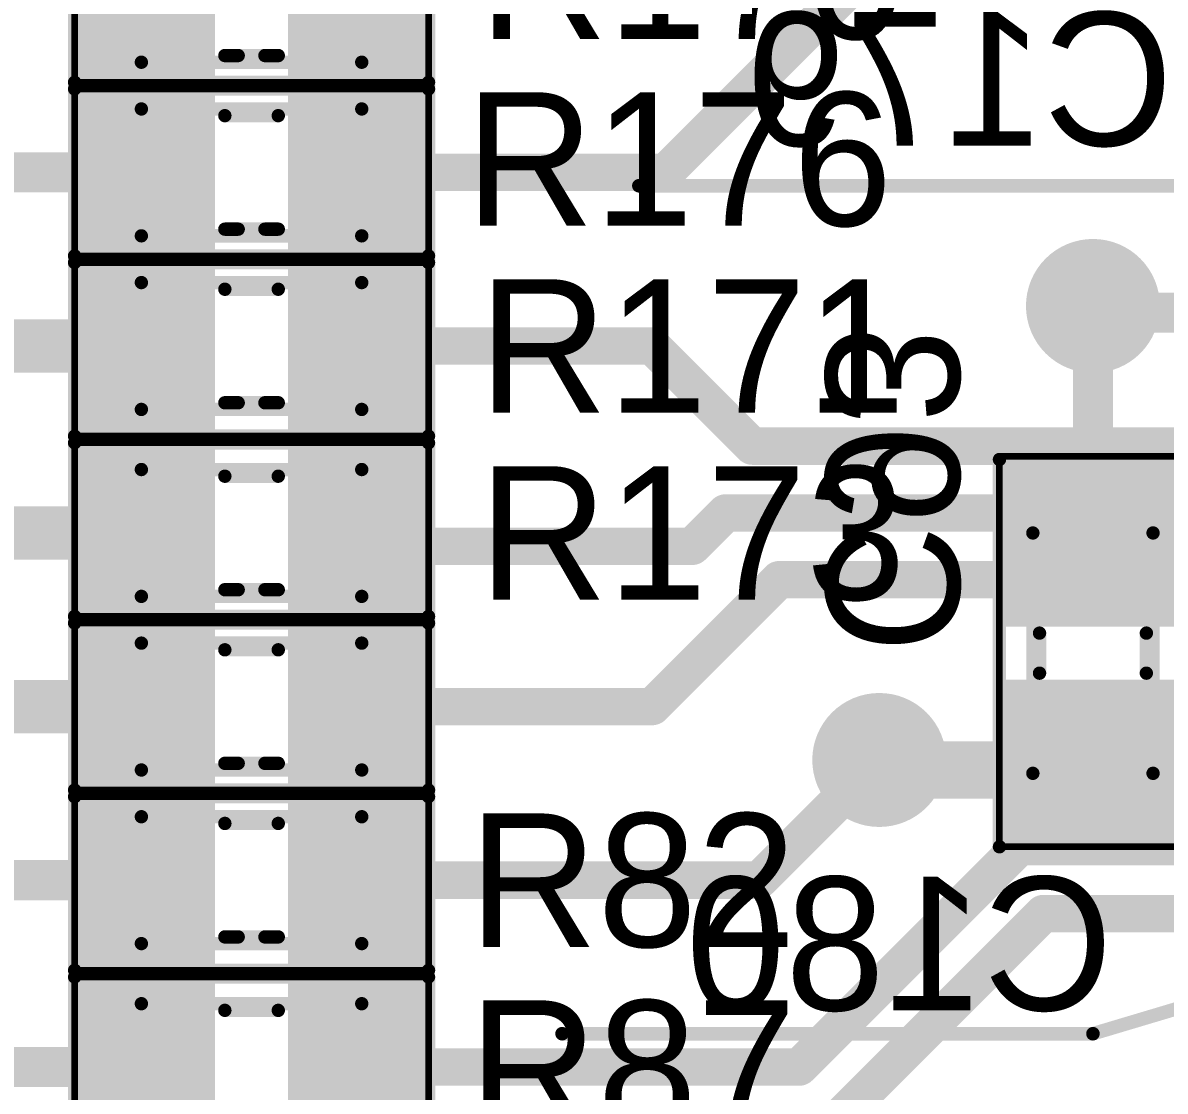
# Model space of a CAD drawing. Header units: millimetres. Extents: x 29 to 180, y 30 to 200.
# Drawn here: x 75.29 to 83.84, y 142.62 to 150.62 of the extents above; entities that cross this region are included whole.
import ezdxf

# ---------------------------------------------------------------- set-up
doc = ezdxf.new("R2010")
doc.units = ezdxf.units.MM
for name, color, linetype in [('BottomLayer', 5, 'Continuous'), ('BottomOverlay', 54, 'Continuous'), ('BottomPaste', 16, 'Continuous'), ('BottomSolder', 6, 'Continuous'), ('Mechanical13', 56, 'Continuous'), ('Mechanical15', 56, 'Continuous'), ('MultiLayer', 9, 'Continuous'), ('TopLayer', 1, 'Continuous'), ('TopOverlay', 2, 'Continuous'), ('TopPaste', 8, 'Continuous'), ('TopSolder', 216, 'Continuous'), ('ViaHoleLayer', 16, 'Continuous')]:
    doc.layers.add(name, color=color, linetype=linetype)

# ---------------------------------------------------------------- blocks, each defined once
blk = doc.blocks.new('SMD_R_0603_162')
at = {"layer": 'Mechanical13', "const_width": 0.0999998}
for points in [[(-0.8249996199999999, 0.47500032), (-0.8249996199999999, -0.47500032)], [(0.8249996199999999, 0.47500032), (-0.8249996199999999, 0.47500032)], [(0.8249996199999999, 0.47500032), (0.8249996199999999, -0.47500032)], [(0.8249996199999999, -0.47500032), (-0.8249996199999999, -0.47500032)]]:
    blk.add_lwpolyline(points, dxfattribs=at)
at = {"layer": 'Mechanical13', "const_width": 0.0499999}
for points in [[(-0.8499983, 0.47500032, 1), (-0.80000094, 0.47500032, 1)], [(-0.8499983, 0.47500032, 1), (-0.80000094, 0.47500032, 1)], [(0.80000094, 0.47500032, 1), (0.8499983, 0.47500032, 1)], [(0.80000094, 0.47500032, 1), (0.8499983, 0.47500032, 1)], [(-0.8499983, -0.47500032, 1), (-0.80000094, -0.47500032, 1)], [(-0.8499983, -0.47500032, 1), (-0.80000094, -0.47500032, 1)], [(0.80000094, -0.47500032, 1), (0.8499983, -0.47500032, 1)], [(0.80000094, -0.47500032, 1), (0.8499983, -0.47500032, 1)]]:
    blk.add_lwpolyline(points, format="xyb", close=True, dxfattribs=at)
at = {"layer": 'Mechanical15', "const_width": 0.0499999}
for points in [[(-1.32500116, 0.67499992), (-1.32500116, -0.67499992)], [(1.32500116, 0.67499992), (-1.32500116, 0.67499992)], [(1.32500116, 0.67499992), (1.32500116, -0.67499992)], [(1.32500116, -0.67499992), (-1.32500116, -0.67499992)]]:
    blk.add_lwpolyline(points, dxfattribs=at)
at = {"layer": 'Mechanical15', "const_width": 0.02499868}
for points in [[(-1.3375005, 0.67499992, 1), (-1.31250182, 0.67499992, 1)], [(-1.3375005, 0.67499992, 1), (-1.31250182, 0.67499992, 1)], [(1.31250182, 0.67499992, 1), (1.3375005, 0.67499992, 1)], [(1.31250182, 0.67499992, 1), (1.3375005, 0.67499992, 1)], [(-1.3375005, -0.67499992, 1), (-1.31250182, -0.67499992, 1)], [(-1.3375005, -0.67499992, 1), (-1.31250182, -0.67499992, 1)], [(1.31250182, -0.67499992, 1), (1.3375005, -0.67499992, 1)], [(1.31250182, -0.67499992, 1), (1.3375005, -0.67499992, 1)]]:
    blk.add_lwpolyline(points, format="xyb", close=True, dxfattribs=at)
at = {"layer": 'TopLayer'}
for points in [[(-0.37500052, -0.52500022), (-0.37500052, 0.52500022), (-1.17499892, -0.52500022), (-1.17499892, 0.52500022)], [(1.17499892, -0.52500022), (1.17499892, 0.52500022), (0.37500052, -0.52500022), (0.37500052, 0.52500022)]]:
    blk.add_solid(points, dxfattribs=at)
at = {"layer": 'TopOverlay', "const_width": 0.0999998}
for points in [[(1.32500116, 0.67499992), (-1.32500116, 0.67499992)], [(-1.32500116, 0.67499992), (-1.32500116, -0.67499992)], [(1.32500116, 0.67499992), (1.32500116, -0.67499992)], [(-0.0999998, 0.42500042), (-0.1999996, 0.42500042)], [(0.0999998, 0.42500042), (-0.0999998, 0.42500042)], [(0.1999996, 0.42500042), (0.0999998, 0.42500042)], [(0.1999996, -0.42500042), (-0.1999996, -0.42500042)], [(1.32500116, -0.67499992), (-1.32500116, -0.67499992)]]:
    blk.add_lwpolyline(points, dxfattribs=at)
at = {"layer": 'TopOverlay', "const_width": 0.0499999}
for points in [[(-1.34999984, 0.67499992, 1), (-1.30000248, 0.67499992, 1)], [(-1.34999984, 0.67499992, 1), (-1.30000248, 0.67499992, 1)], [(1.30000248, 0.67499992, 1), (1.34999984, 0.67499992, 1)], [(1.30000248, 0.67499992, 1), (1.34999984, 0.67499992, 1)], [(-0.22499828, 0.42500042, 1), (-0.17500092, 0.42500042, 1)], [(-0.12499848, 0.42500042, 1), (-0.07500111999999999, 0.42500042, 1)], [(-0.12499848, 0.42500042, 1), (-0.07500111999999999, 0.42500042, 1)], [(0.07500111999999999, 0.42500042, 1), (0.12499848, 0.42500042, 1)], [(0.07500111999999999, 0.42500042, 1), (0.12499848, 0.42500042, 1)], [(0.17500092, 0.42500042, 1), (0.22499828, 0.42500042, 1)], [(-0.22499828, -0.42500042, 1), (-0.17500092, -0.42500042, 1)], [(0.17500092, -0.42500042, 1), (0.22499828, -0.42500042, 1)], [(-1.34999984, -0.67499992, 1), (-1.30000248, -0.67499992, 1)], [(-1.34999984, -0.67499992, 1), (-1.30000248, -0.67499992, 1)], [(1.30000248, -0.67499992, 1), (1.34999984, -0.67499992, 1)], [(1.30000248, -0.67499992, 1), (1.34999984, -0.67499992, 1)]]:
    blk.add_lwpolyline(points, format="xyb", close=True, dxfattribs=at)
at = {"layer": 'TopPaste'}
for points in [[(-0.37500052, -0.52500022), (-0.37500052, 0.52500022), (-1.17499892, -0.52500022), (-1.17499892, 0.52500022)], [(1.17499892, -0.52500022), (1.17499892, 0.52500022), (0.37500052, -0.52500022), (0.37500052, 0.52500022)]]:
    blk.add_solid(points, dxfattribs=at)
at = {"layer": 'TopSolder'}
for points in [[(-0.27340052, -0.6266002199999999), (-0.27340052, 0.6266002199999999), (-1.27659892, -0.6266002199999999), (-1.27659892, 0.6266002199999999)], [(1.27659892, -0.6266002199999999), (1.27659892, 0.6266002199999999), (0.27340052, -0.6266002199999999), (0.27340052, 0.6266002199999999)]]:
    blk.add_solid(points, dxfattribs=at)
blk = doc.blocks.new('SMD_R_0603_163')
at = {"layer": 'Mechanical13', "const_width": 0.0999998}
for points in [[(-0.8249996199999999, 0.47500032), (-0.8249996199999999, -0.47500032)], [(0.8249996199999999, 0.47500032), (-0.8249996199999999, 0.47500032)], [(0.8249996199999999, 0.47500032), (0.8249996199999999, -0.47500032)], [(0.8249996199999999, -0.47500032), (-0.8249996199999999, -0.47500032)]]:
    blk.add_lwpolyline(points, dxfattribs=at)
at = {"layer": 'Mechanical13', "const_width": 0.0499999}
for points in [[(-0.8499983, 0.47500032, 1), (-0.80000094, 0.47500032, 1)], [(-0.8499983, 0.47500032, 1), (-0.80000094, 0.47500032, 1)], [(0.80000094, 0.47500032, 1), (0.8499983, 0.47500032, 1)], [(0.80000094, 0.47500032, 1), (0.8499983, 0.47500032, 1)], [(-0.8499983, -0.47500032, 1), (-0.80000094, -0.47500032, 1)], [(-0.8499983, -0.47500032, 1), (-0.80000094, -0.47500032, 1)], [(0.80000094, -0.47500032, 1), (0.8499983, -0.47500032, 1)], [(0.80000094, -0.47500032, 1), (0.8499983, -0.47500032, 1)]]:
    blk.add_lwpolyline(points, format="xyb", close=True, dxfattribs=at)
at = {"layer": 'Mechanical15', "const_width": 0.0499999}
for points in [[(-1.32500116, 0.67499992), (-1.32500116, -0.67499992)], [(1.32500116, 0.67499992), (-1.32500116, 0.67499992)], [(1.32500116, 0.67499992), (1.32500116, -0.67499992)], [(1.32500116, -0.67499992), (-1.32500116, -0.67499992)]]:
    blk.add_lwpolyline(points, dxfattribs=at)
at = {"layer": 'Mechanical15', "const_width": 0.02499868}
for points in [[(-1.3375005, 0.67499992, 1), (-1.31250182, 0.67499992, 1)], [(-1.3375005, 0.67499992, 1), (-1.31250182, 0.67499992, 1)], [(1.31250182, 0.67499992, 1), (1.3375005, 0.67499992, 1)], [(1.31250182, 0.67499992, 1), (1.3375005, 0.67499992, 1)], [(-1.3375005, -0.67499992, 1), (-1.31250182, -0.67499992, 1)], [(-1.3375005, -0.67499992, 1), (-1.31250182, -0.67499992, 1)], [(1.31250182, -0.67499992, 1), (1.3375005, -0.67499992, 1)], [(1.31250182, -0.67499992, 1), (1.3375005, -0.67499992, 1)]]:
    blk.add_lwpolyline(points, format="xyb", close=True, dxfattribs=at)
at = {"layer": 'TopLayer'}
for points in [[(-0.37500052, -0.52500022), (-0.37500052, 0.52500022), (-1.17499892, -0.52500022), (-1.17499892, 0.52500022)], [(1.17499892, -0.52500022), (1.17499892, 0.52500022), (0.37500052, -0.52500022), (0.37500052, 0.52500022)]]:
    blk.add_solid(points, dxfattribs=at)
at = {"layer": 'TopOverlay', "const_width": 0.0999998}
for points in [[(1.32500116, 0.67499992), (-1.32500116, 0.67499992)], [(-1.32500116, 0.67499992), (-1.32500116, -0.67499992)], [(1.32500116, 0.67499992), (1.32500116, -0.67499992)], [(-0.0999998, 0.42500042), (-0.1999996, 0.42500042)], [(0.0999998, 0.42500042), (-0.0999998, 0.42500042)], [(0.1999996, 0.42500042), (0.0999998, 0.42500042)], [(0.1999996, -0.42500042), (-0.1999996, -0.42500042)], [(1.32500116, -0.67499992), (-1.32500116, -0.67499992)]]:
    blk.add_lwpolyline(points, dxfattribs=at)
at = {"layer": 'TopOverlay', "const_width": 0.0499999}
for points in [[(-1.34999984, 0.67499992, 1), (-1.30000248, 0.67499992, 1)], [(-1.34999984, 0.67499992, 1), (-1.30000248, 0.67499992, 1)], [(1.30000248, 0.67499992, 1), (1.34999984, 0.67499992, 1)], [(1.30000248, 0.67499992, 1), (1.34999984, 0.67499992, 1)], [(-0.22499828, 0.42500042, 1), (-0.17500092, 0.42500042, 1)], [(-0.12499848, 0.42500042, 1), (-0.07500111999999999, 0.42500042, 1)], [(-0.12499848, 0.42500042, 1), (-0.07500111999999999, 0.42500042, 1)], [(0.07500111999999999, 0.42500042, 1), (0.12499848, 0.42500042, 1)], [(0.07500111999999999, 0.42500042, 1), (0.12499848, 0.42500042, 1)], [(0.17500092, 0.42500042, 1), (0.22499828, 0.42500042, 1)], [(-0.22499828, -0.42500042, 1), (-0.17500092, -0.42500042, 1)], [(0.17500092, -0.42500042, 1), (0.22499828, -0.42500042, 1)], [(-1.34999984, -0.67499992, 1), (-1.30000248, -0.67499992, 1)], [(-1.34999984, -0.67499992, 1), (-1.30000248, -0.67499992, 1)], [(1.30000248, -0.67499992, 1), (1.34999984, -0.67499992, 1)], [(1.30000248, -0.67499992, 1), (1.34999984, -0.67499992, 1)]]:
    blk.add_lwpolyline(points, format="xyb", close=True, dxfattribs=at)
at = {"layer": 'TopPaste'}
for points in [[(-0.37500052, -0.52500022), (-0.37500052, 0.52500022), (-1.17499892, -0.52500022), (-1.17499892, 0.52500022)], [(1.17499892, -0.52500022), (1.17499892, 0.52500022), (0.37500052, -0.52500022), (0.37500052, 0.52500022)]]:
    blk.add_solid(points, dxfattribs=at)
at = {"layer": 'TopSolder'}
for points in [[(-0.27340052, -0.6266002199999999), (-0.27340052, 0.6266002199999999), (-1.27659892, -0.6266002199999999), (-1.27659892, 0.6266002199999999)], [(1.27659892, -0.6266002199999999), (1.27659892, 0.6266002199999999), (0.27340052, -0.6266002199999999), (0.27340052, 0.6266002199999999)]]:
    blk.add_solid(points, dxfattribs=at)
blk = doc.blocks.new('SMD_R_0603_188')
at = {"layer": 'Mechanical13', "const_width": 0.0999998}
for points in [[(-0.8249996199999999, 0.47500032), (-0.8249996199999999, -0.47500032)], [(0.8249996199999999, 0.47500032), (-0.8249996199999999, 0.47500032)], [(0.8249996199999999, 0.47500032), (0.8249996199999999, -0.47500032)], [(0.8249996199999999, -0.47500032), (-0.8249996199999999, -0.47500032)]]:
    blk.add_lwpolyline(points, dxfattribs=at)
at = {"layer": 'Mechanical13', "const_width": 0.0499999}
for points in [[(-0.8499983, 0.47500032, 1), (-0.80000094, 0.47500032, 1)], [(-0.8499983, 0.47500032, 1), (-0.80000094, 0.47500032, 1)], [(0.80000094, 0.47500032, 1), (0.8499983, 0.47500032, 1)], [(0.80000094, 0.47500032, 1), (0.8499983, 0.47500032, 1)], [(-0.8499983, -0.47500032, 1), (-0.80000094, -0.47500032, 1)], [(-0.8499983, -0.47500032, 1), (-0.80000094, -0.47500032, 1)], [(0.80000094, -0.47500032, 1), (0.8499983, -0.47500032, 1)], [(0.80000094, -0.47500032, 1), (0.8499983, -0.47500032, 1)]]:
    blk.add_lwpolyline(points, format="xyb", close=True, dxfattribs=at)
at = {"layer": 'Mechanical15', "const_width": 0.0499999}
for points in [[(-1.32500116, 0.67499992), (-1.32500116, -0.67499992)], [(1.32500116, 0.67499992), (-1.32500116, 0.67499992)], [(1.32500116, 0.67499992), (1.32500116, -0.67499992)], [(1.32500116, -0.67499992), (-1.32500116, -0.67499992)]]:
    blk.add_lwpolyline(points, dxfattribs=at)
at = {"layer": 'Mechanical15', "const_width": 0.02499868}
for points in [[(-1.3375005, 0.67499992, 1), (-1.31250182, 0.67499992, 1)], [(-1.3375005, 0.67499992, 1), (-1.31250182, 0.67499992, 1)], [(1.31250182, 0.67499992, 1), (1.3375005, 0.67499992, 1)], [(1.31250182, 0.67499992, 1), (1.3375005, 0.67499992, 1)], [(-1.3375005, -0.67499992, 1), (-1.31250182, -0.67499992, 1)], [(-1.3375005, -0.67499992, 1), (-1.31250182, -0.67499992, 1)], [(1.31250182, -0.67499992, 1), (1.3375005, -0.67499992, 1)], [(1.31250182, -0.67499992, 1), (1.3375005, -0.67499992, 1)]]:
    blk.add_lwpolyline(points, format="xyb", close=True, dxfattribs=at)
at = {"layer": 'TopLayer'}
for points in [[(-0.37500052, -0.52500022), (-0.37500052, 0.52500022), (-1.17499892, -0.52500022), (-1.17499892, 0.52500022)], [(1.17499892, -0.52500022), (1.17499892, 0.52500022), (0.37500052, -0.52500022), (0.37500052, 0.52500022)]]:
    blk.add_solid(points, dxfattribs=at)
at = {"layer": 'TopOverlay', "const_width": 0.0999998}
for points in [[(1.32500116, 0.67499992), (-1.32500116, 0.67499992)], [(-1.32500116, 0.67499992), (-1.32500116, -0.67499992)], [(1.32500116, 0.67499992), (1.32500116, -0.67499992)], [(-0.0999998, 0.42500042), (-0.1999996, 0.42500042)], [(0.0999998, 0.42500042), (-0.0999998, 0.42500042)], [(0.1999996, 0.42500042), (0.0999998, 0.42500042)], [(0.1999996, -0.42500042), (-0.1999996, -0.42500042)], [(1.32500116, -0.67499992), (-1.32500116, -0.67499992)]]:
    blk.add_lwpolyline(points, dxfattribs=at)
at = {"layer": 'TopOverlay', "const_width": 0.0499999}
for points in [[(-1.34999984, 0.67499992, 1), (-1.30000248, 0.67499992, 1)], [(-1.34999984, 0.67499992, 1), (-1.30000248, 0.67499992, 1)], [(1.30000248, 0.67499992, 1), (1.34999984, 0.67499992, 1)], [(1.30000248, 0.67499992, 1), (1.34999984, 0.67499992, 1)], [(-0.22499828, 0.42500042, 1), (-0.17500092, 0.42500042, 1)], [(-0.12499848, 0.42500042, 1), (-0.07500111999999999, 0.42500042, 1)], [(-0.12499848, 0.42500042, 1), (-0.07500111999999999, 0.42500042, 1)], [(0.07500111999999999, 0.42500042, 1), (0.12499848, 0.42500042, 1)], [(0.07500111999999999, 0.42500042, 1), (0.12499848, 0.42500042, 1)], [(0.17500092, 0.42500042, 1), (0.22499828, 0.42500042, 1)], [(-0.22499828, -0.42500042, 1), (-0.17500092, -0.42500042, 1)], [(0.17500092, -0.42500042, 1), (0.22499828, -0.42500042, 1)], [(-1.34999984, -0.67499992, 1), (-1.30000248, -0.67499992, 1)], [(-1.34999984, -0.67499992, 1), (-1.30000248, -0.67499992, 1)], [(1.30000248, -0.67499992, 1), (1.34999984, -0.67499992, 1)], [(1.30000248, -0.67499992, 1), (1.34999984, -0.67499992, 1)]]:
    blk.add_lwpolyline(points, format="xyb", close=True, dxfattribs=at)
at = {"layer": 'TopPaste'}
for points in [[(-0.37500052, -0.52500022), (-0.37500052, 0.52500022), (-1.17499892, -0.52500022), (-1.17499892, 0.52500022)], [(1.17499892, -0.52500022), (1.17499892, 0.52500022), (0.37500052, -0.52500022), (0.37500052, 0.52500022)]]:
    blk.add_solid(points, dxfattribs=at)
at = {"layer": 'TopSolder'}
for points in [[(-0.27340052, -0.6266002199999999), (-0.27340052, 0.6266002199999999), (-1.27659892, -0.6266002199999999), (-1.27659892, 0.6266002199999999)], [(1.27659892, -0.6266002199999999), (1.27659892, 0.6266002199999999), (0.27340052, -0.6266002199999999), (0.27340052, 0.6266002199999999)]]:
    blk.add_solid(points, dxfattribs=at)
blk = doc.blocks.new('SMD_R_0603_190')
at = {"layer": 'Mechanical13', "const_width": 0.0999998}
for points in [[(-0.8249996199999999, 0.47500032), (-0.8249996199999999, -0.47500032)], [(0.8249996199999999, 0.47500032), (-0.8249996199999999, 0.47500032)], [(0.8249996199999999, 0.47500032), (0.8249996199999999, -0.47500032)], [(0.8249996199999999, -0.47500032), (-0.8249996199999999, -0.47500032)]]:
    blk.add_lwpolyline(points, dxfattribs=at)
at = {"layer": 'Mechanical13', "const_width": 0.0499999}
for points in [[(-0.8499983, 0.47500032, 1), (-0.80000094, 0.47500032, 1)], [(-0.8499983, 0.47500032, 1), (-0.80000094, 0.47500032, 1)], [(0.80000094, 0.47500032, 1), (0.8499983, 0.47500032, 1)], [(0.80000094, 0.47500032, 1), (0.8499983, 0.47500032, 1)], [(-0.8499983, -0.47500032, 1), (-0.80000094, -0.47500032, 1)], [(-0.8499983, -0.47500032, 1), (-0.80000094, -0.47500032, 1)], [(0.80000094, -0.47500032, 1), (0.8499983, -0.47500032, 1)], [(0.80000094, -0.47500032, 1), (0.8499983, -0.47500032, 1)]]:
    blk.add_lwpolyline(points, format="xyb", close=True, dxfattribs=at)
at = {"layer": 'Mechanical15', "const_width": 0.0499999}
for points in [[(-1.32500116, 0.67499992), (-1.32500116, -0.67499992)], [(1.32500116, 0.67499992), (-1.32500116, 0.67499992)], [(1.32500116, 0.67499992), (1.32500116, -0.67499992)], [(1.32500116, -0.67499992), (-1.32500116, -0.67499992)]]:
    blk.add_lwpolyline(points, dxfattribs=at)
at = {"layer": 'Mechanical15', "const_width": 0.02499868}
for points in [[(-1.3375005, 0.67499992, 1), (-1.31250182, 0.67499992, 1)], [(-1.3375005, 0.67499992, 1), (-1.31250182, 0.67499992, 1)], [(1.31250182, 0.67499992, 1), (1.3375005, 0.67499992, 1)], [(1.31250182, 0.67499992, 1), (1.3375005, 0.67499992, 1)], [(-1.3375005, -0.67499992, 1), (-1.31250182, -0.67499992, 1)], [(-1.3375005, -0.67499992, 1), (-1.31250182, -0.67499992, 1)], [(1.31250182, -0.67499992, 1), (1.3375005, -0.67499992, 1)], [(1.31250182, -0.67499992, 1), (1.3375005, -0.67499992, 1)]]:
    blk.add_lwpolyline(points, format="xyb", close=True, dxfattribs=at)
at = {"layer": 'TopLayer'}
for points in [[(-0.37500052, -0.52500022), (-0.37500052, 0.52500022), (-1.17499892, -0.52500022), (-1.17499892, 0.52500022)], [(1.17499892, -0.52500022), (1.17499892, 0.52500022), (0.37500052, -0.52500022), (0.37500052, 0.52500022)]]:
    blk.add_solid(points, dxfattribs=at)
at = {"layer": 'TopOverlay', "const_width": 0.0999998}
for points in [[(1.32500116, 0.67499992), (-1.32500116, 0.67499992)], [(-1.32500116, 0.67499992), (-1.32500116, -0.67499992)], [(1.32500116, 0.67499992), (1.32500116, -0.67499992)], [(-0.0999998, 0.42500042), (-0.1999996, 0.42500042)], [(0.0999998, 0.42500042), (-0.0999998, 0.42500042)], [(0.1999996, 0.42500042), (0.0999998, 0.42500042)], [(0.1999996, -0.42500042), (-0.1999996, -0.42500042)], [(1.32500116, -0.67499992), (-1.32500116, -0.67499992)]]:
    blk.add_lwpolyline(points, dxfattribs=at)
at = {"layer": 'TopOverlay', "const_width": 0.0499999}
for points in [[(-1.34999984, 0.67499992, 1), (-1.30000248, 0.67499992, 1)], [(-1.34999984, 0.67499992, 1), (-1.30000248, 0.67499992, 1)], [(1.30000248, 0.67499992, 1), (1.34999984, 0.67499992, 1)], [(1.30000248, 0.67499992, 1), (1.34999984, 0.67499992, 1)], [(-0.22499828, 0.42500042, 1), (-0.17500092, 0.42500042, 1)], [(-0.12499848, 0.42500042, 1), (-0.07500111999999999, 0.42500042, 1)], [(-0.12499848, 0.42500042, 1), (-0.07500111999999999, 0.42500042, 1)], [(0.07500111999999999, 0.42500042, 1), (0.12499848, 0.42500042, 1)], [(0.07500111999999999, 0.42500042, 1), (0.12499848, 0.42500042, 1)], [(0.17500092, 0.42500042, 1), (0.22499828, 0.42500042, 1)], [(-0.22499828, -0.42500042, 1), (-0.17500092, -0.42500042, 1)], [(0.17500092, -0.42500042, 1), (0.22499828, -0.42500042, 1)], [(-1.34999984, -0.67499992, 1), (-1.30000248, -0.67499992, 1)], [(-1.34999984, -0.67499992, 1), (-1.30000248, -0.67499992, 1)], [(1.30000248, -0.67499992, 1), (1.34999984, -0.67499992, 1)], [(1.30000248, -0.67499992, 1), (1.34999984, -0.67499992, 1)]]:
    blk.add_lwpolyline(points, format="xyb", close=True, dxfattribs=at)
at = {"layer": 'TopPaste'}
for points in [[(-0.37500052, -0.52500022), (-0.37500052, 0.52500022), (-1.17499892, -0.52500022), (-1.17499892, 0.52500022)], [(1.17499892, -0.52500022), (1.17499892, 0.52500022), (0.37500052, -0.52500022), (0.37500052, 0.52500022)]]:
    blk.add_solid(points, dxfattribs=at)
at = {"layer": 'TopSolder'}
for points in [[(-0.27340052, -0.6266002199999999), (-0.27340052, 0.6266002199999999), (-1.27659892, -0.6266002199999999), (-1.27659892, 0.6266002199999999)], [(1.27659892, -0.6266002199999999), (1.27659892, 0.6266002199999999), (0.27340052, -0.6266002199999999), (0.27340052, 0.6266002199999999)]]:
    blk.add_solid(points, dxfattribs=at)
blk = doc.blocks.new('SMD_C_0603_B_292')
at = {"layer": 'BottomLayer'}
for points in [[(-1.29999994, 0.5499989), (-1.29999994, -0.5499989), (-0.30000194, 0.5499989), (-0.30000194, -0.5499989)], [(0.2999994, 0.5499989), (0.2999994, -0.5499989), (1.2999974, 0.5499989), (1.2999974, -0.5499989)]]:
    blk.add_solid(points, dxfattribs=at)
at = {"layer": 'BottomOverlay', "const_width": 0.0999998}
for points in [[(-1.44999964, -0.7000011399999999), (-1.44999964, 0.7000011399999999)], [(1.44999964, 0.7000011399999999), (-1.44999964, 0.7000011399999999)], [(1.44999964, -0.7000011399999999), (1.44999964, 0.7000011399999999)], [(0.1499997, 0.40000174), (-0.1499997, 0.40000174)], [(0.1499997, -0.3999992), (-0.1499997, -0.3999992)], [(1.44999964, -0.7000011399999999), (-1.44999964, -0.7000011399999999)]]:
    blk.add_lwpolyline(points, dxfattribs=at)
at = {"layer": 'BottomOverlay', "const_width": 0.0499999}
for points in [[(-1.47499832, 0.7000011399999999, 1), (-1.42500096, 0.7000011399999999, 1)], [(-1.47499832, 0.7000011399999999, 1), (-1.42500096, 0.7000011399999999, 1)], [(1.42500096, 0.7000011399999999, 1), (1.47499832, 0.7000011399999999, 1)], [(1.42500096, 0.7000011399999999, 1), (1.47499832, 0.7000011399999999, 1)], [(-0.17499838, 0.40000174, 1), (-0.12500102, 0.40000174, 1)], [(0.12500102, 0.40000174, 1), (0.17499838, 0.40000174, 1)], [(-0.17499838, -0.3999992, 1), (-0.12500102, -0.3999992, 1)], [(0.12500102, -0.3999992, 1), (0.17499838, -0.3999992, 1)], [(-1.47499832, -0.7000011399999999, 1), (-1.42500096, -0.7000011399999999, 1)], [(-1.47499832, -0.7000011399999999, 1), (-1.42500096, -0.7000011399999999, 1)], [(1.42500096, -0.7000011399999999, 1), (1.47499832, -0.7000011399999999, 1)], [(1.42500096, -0.7000011399999999, 1), (1.47499832, -0.7000011399999999, 1)]]:
    blk.add_lwpolyline(points, format="xyb", close=True, dxfattribs=at)
at = {"layer": 'BottomPaste'}
for points in [[(-1.29999994, 0.5499989), (-1.29999994, -0.5499989), (-0.30000194, 0.5499989), (-0.30000194, -0.5499989)], [(0.2999994, 0.5499989), (0.2999994, -0.5499989), (1.2999974, 0.5499989), (1.2999974, -0.5499989)]]:
    blk.add_solid(points, dxfattribs=at)
at = {"layer": 'BottomSolder'}
for points in [[(-1.40159994, 0.6515989), (-1.40159994, -0.6515989), (-0.19840194, 0.6515989), (-0.19840194, -0.6515989)], [(0.1983994, 0.6515989), (0.1983994, -0.6515989), (1.4015974, 0.6515989), (1.4015974, -0.6515989)]]:
    blk.add_solid(points, dxfattribs=at)
at = {"layer": 'Mechanical13', "const_width": 0.0999998}
for points in [[(-0.90000074, -0.4499991), (-0.90000074, 0.45000164)], [(0.8999982, 0.45000164), (-0.90000074, 0.45000164)], [(0.8999982, -0.4499991), (0.8999982, 0.45000164)], [(0.8999982, -0.4499991), (-0.90000074, -0.4499991)]]:
    blk.add_lwpolyline(points, dxfattribs=at)
at = {"layer": 'Mechanical13', "const_width": 0.0499999}
for points in [[(-0.9249994199999999, 0.45000164, 1), (-0.8750020599999999, 0.45000164, 1)], [(-0.9249994199999999, 0.45000164, 1), (-0.8750020599999999, 0.45000164, 1)], [(0.8749995199999999, 0.45000164, 1), (0.9249968799999999, 0.45000164, 1)], [(0.8749995199999999, 0.45000164, 1), (0.9249968799999999, 0.45000164, 1)], [(-0.9249994199999999, -0.4499991, 1), (-0.8750020599999999, -0.4499991, 1)], [(-0.9249994199999999, -0.4499991, 1), (-0.8750020599999999, -0.4499991, 1)], [(0.8749995199999999, -0.4499991, 1), (0.9249968799999999, -0.4499991, 1)], [(0.8749995199999999, -0.4499991, 1), (0.9249968799999999, -0.4499991, 1)]]:
    blk.add_lwpolyline(points, format="xyb", close=True, dxfattribs=at)
at = {"layer": 'Mechanical15', "const_width": 0.0499999}
for points in [[(-1.47500086, -0.7000011399999999), (-1.47500086, 0.7000011399999999)], [(1.44999964, 0.7000011399999999), (-1.47500086, 0.7000011399999999)], [(1.44999964, -0.7000011399999999), (1.44999964, 0.7000011399999999)], [(1.44999964, -0.7000011399999999), (-1.47500086, -0.7000011399999999)]]:
    blk.add_lwpolyline(points, dxfattribs=at)
at = {"layer": 'Mechanical15', "const_width": 0.02499868}
for points in [[(-1.4875002, 0.7000011399999999, 1), (-1.46250152, 0.7000011399999999, 1)], [(-1.4875002, 0.7000011399999999, 1), (-1.46250152, 0.7000011399999999, 1)], [(1.4375003, 0.7000011399999999, 1), (1.46249898, 0.7000011399999999, 1)], [(1.4375003, 0.7000011399999999, 1), (1.46249898, 0.7000011399999999, 1)], [(-1.4875002, -0.7000011399999999, 1), (-1.46250152, -0.7000011399999999, 1)], [(-1.4875002, -0.7000011399999999, 1), (-1.46250152, -0.7000011399999999, 1)], [(1.4375003, -0.7000011399999999, 1), (1.46249898, -0.7000011399999999, 1)], [(1.4375003, -0.7000011399999999, 1), (1.46249898, -0.7000011399999999, 1)]]:
    blk.add_lwpolyline(points, format="xyb", close=True, dxfattribs=at)
blk = doc.blocks.new('SMD_R_0603_537')
at = {"layer": 'Mechanical13', "const_width": 0.0999998}
for points in [[(-0.8249996199999999, 0.47500032), (-0.8249996199999999, -0.47500032)], [(0.8249996199999999, 0.47500032), (-0.8249996199999999, 0.47500032)], [(0.8249996199999999, 0.47500032), (0.8249996199999999, -0.47500032)], [(0.8249996199999999, -0.47500032), (-0.8249996199999999, -0.47500032)]]:
    blk.add_lwpolyline(points, dxfattribs=at)
at = {"layer": 'Mechanical13', "const_width": 0.0499999}
for points in [[(-0.8499983, 0.47500032, 1), (-0.80000094, 0.47500032, 1)], [(-0.8499983, 0.47500032, 1), (-0.80000094, 0.47500032, 1)], [(0.80000094, 0.47500032, 1), (0.8499983, 0.47500032, 1)], [(0.80000094, 0.47500032, 1), (0.8499983, 0.47500032, 1)], [(-0.8499983, -0.47500032, 1), (-0.80000094, -0.47500032, 1)], [(-0.8499983, -0.47500032, 1), (-0.80000094, -0.47500032, 1)], [(0.80000094, -0.47500032, 1), (0.8499983, -0.47500032, 1)], [(0.80000094, -0.47500032, 1), (0.8499983, -0.47500032, 1)]]:
    blk.add_lwpolyline(points, format="xyb", close=True, dxfattribs=at)
at = {"layer": 'Mechanical15', "const_width": 0.0499999}
for points in [[(-1.32500116, 0.67499992), (-1.32500116, -0.67499992)], [(1.32500116, 0.67499992), (-1.32500116, 0.67499992)], [(1.32500116, 0.67499992), (1.32500116, -0.67499992)], [(1.32500116, -0.67499992), (-1.32500116, -0.67499992)]]:
    blk.add_lwpolyline(points, dxfattribs=at)
at = {"layer": 'Mechanical15', "const_width": 0.02499868}
for points in [[(-1.3375005, 0.67499992, 1), (-1.31250182, 0.67499992, 1)], [(-1.3375005, 0.67499992, 1), (-1.31250182, 0.67499992, 1)], [(1.31250182, 0.67499992, 1), (1.3375005, 0.67499992, 1)], [(1.31250182, 0.67499992, 1), (1.3375005, 0.67499992, 1)], [(-1.3375005, -0.67499992, 1), (-1.31250182, -0.67499992, 1)], [(-1.3375005, -0.67499992, 1), (-1.31250182, -0.67499992, 1)], [(1.31250182, -0.67499992, 1), (1.3375005, -0.67499992, 1)], [(1.31250182, -0.67499992, 1), (1.3375005, -0.67499992, 1)]]:
    blk.add_lwpolyline(points, format="xyb", close=True, dxfattribs=at)
at = {"layer": 'TopLayer'}
for points in [[(-0.37500052, -0.52500022), (-0.37500052, 0.52500022), (-1.17499892, -0.52500022), (-1.17499892, 0.52500022)], [(1.17499892, -0.52500022), (1.17499892, 0.52500022), (0.37500052, -0.52500022), (0.37500052, 0.52500022)]]:
    blk.add_solid(points, dxfattribs=at)
at = {"layer": 'TopOverlay', "const_width": 0.0999998}
for points in [[(1.32500116, 0.67499992), (-1.32500116, 0.67499992)], [(-1.32500116, 0.67499992), (-1.32500116, -0.67499992)], [(1.32500116, 0.67499992), (1.32500116, -0.67499992)], [(-0.0999998, 0.42500042), (-0.1999996, 0.42500042)], [(0.0999998, 0.42500042), (-0.0999998, 0.42500042)], [(0.1999996, 0.42500042), (0.0999998, 0.42500042)], [(0.1999996, -0.42500042), (-0.1999996, -0.42500042)], [(1.32500116, -0.67499992), (-1.32500116, -0.67499992)]]:
    blk.add_lwpolyline(points, dxfattribs=at)
at = {"layer": 'TopOverlay', "const_width": 0.0499999}
for points in [[(-1.34999984, 0.67499992, 1), (-1.30000248, 0.67499992, 1)], [(-1.34999984, 0.67499992, 1), (-1.30000248, 0.67499992, 1)], [(1.30000248, 0.67499992, 1), (1.34999984, 0.67499992, 1)], [(1.30000248, 0.67499992, 1), (1.34999984, 0.67499992, 1)], [(-0.22499828, 0.42500042, 1), (-0.17500092, 0.42500042, 1)], [(-0.12499848, 0.42500042, 1), (-0.07500111999999999, 0.42500042, 1)], [(-0.12499848, 0.42500042, 1), (-0.07500111999999999, 0.42500042, 1)], [(0.07500111999999999, 0.42500042, 1), (0.12499848, 0.42500042, 1)], [(0.07500111999999999, 0.42500042, 1), (0.12499848, 0.42500042, 1)], [(0.17500092, 0.42500042, 1), (0.22499828, 0.42500042, 1)], [(-0.22499828, -0.42500042, 1), (-0.17500092, -0.42500042, 1)], [(0.17500092, -0.42500042, 1), (0.22499828, -0.42500042, 1)], [(-1.34999984, -0.67499992, 1), (-1.30000248, -0.67499992, 1)], [(-1.34999984, -0.67499992, 1), (-1.30000248, -0.67499992, 1)], [(1.30000248, -0.67499992, 1), (1.34999984, -0.67499992, 1)], [(1.30000248, -0.67499992, 1), (1.34999984, -0.67499992, 1)]]:
    blk.add_lwpolyline(points, format="xyb", close=True, dxfattribs=at)
at = {"layer": 'TopPaste'}
for points in [[(-0.37500052, -0.52500022), (-0.37500052, 0.52500022), (-1.17499892, -0.52500022), (-1.17499892, 0.52500022)], [(1.17499892, -0.52500022), (1.17499892, 0.52500022), (0.37500052, -0.52500022), (0.37500052, 0.52500022)]]:
    blk.add_solid(points, dxfattribs=at)
at = {"layer": 'TopSolder'}
for points in [[(-0.27340052, -0.6266002199999999), (-0.27340052, 0.6266002199999999), (-1.27659892, -0.6266002199999999), (-1.27659892, 0.6266002199999999)], [(1.27659892, -0.6266002199999999), (1.27659892, 0.6266002199999999), (0.27340052, -0.6266002199999999), (0.27340052, 0.6266002199999999)]]:
    blk.add_solid(points, dxfattribs=at)
blk = doc.blocks.new('SMD_R_0603_539')
at = {"layer": 'Mechanical13', "const_width": 0.0999998}
for points in [[(-0.8249996199999999, 0.47500032), (-0.8249996199999999, -0.47500032)], [(0.8249996199999999, 0.47500032), (-0.8249996199999999, 0.47500032)], [(0.8249996199999999, 0.47500032), (0.8249996199999999, -0.47500032)], [(0.8249996199999999, -0.47500032), (-0.8249996199999999, -0.47500032)]]:
    blk.add_lwpolyline(points, dxfattribs=at)
at = {"layer": 'Mechanical13', "const_width": 0.0499999}
for points in [[(-0.8499983, 0.47500032, 1), (-0.80000094, 0.47500032, 1)], [(-0.8499983, 0.47500032, 1), (-0.80000094, 0.47500032, 1)], [(0.80000094, 0.47500032, 1), (0.8499983, 0.47500032, 1)], [(0.80000094, 0.47500032, 1), (0.8499983, 0.47500032, 1)], [(-0.8499983, -0.47500032, 1), (-0.80000094, -0.47500032, 1)], [(-0.8499983, -0.47500032, 1), (-0.80000094, -0.47500032, 1)], [(0.80000094, -0.47500032, 1), (0.8499983, -0.47500032, 1)], [(0.80000094, -0.47500032, 1), (0.8499983, -0.47500032, 1)]]:
    blk.add_lwpolyline(points, format="xyb", close=True, dxfattribs=at)
at = {"layer": 'Mechanical15', "const_width": 0.0499999}
for points in [[(-1.32500116, 0.67499992), (-1.32500116, -0.67499992)], [(1.32500116, 0.67499992), (-1.32500116, 0.67499992)], [(1.32500116, 0.67499992), (1.32500116, -0.67499992)], [(1.32500116, -0.67499992), (-1.32500116, -0.67499992)]]:
    blk.add_lwpolyline(points, dxfattribs=at)
at = {"layer": 'Mechanical15', "const_width": 0.02499868}
for points in [[(-1.3375005, 0.67499992, 1), (-1.31250182, 0.67499992, 1)], [(-1.3375005, 0.67499992, 1), (-1.31250182, 0.67499992, 1)], [(1.31250182, 0.67499992, 1), (1.3375005, 0.67499992, 1)], [(1.31250182, 0.67499992, 1), (1.3375005, 0.67499992, 1)], [(-1.3375005, -0.67499992, 1), (-1.31250182, -0.67499992, 1)], [(-1.3375005, -0.67499992, 1), (-1.31250182, -0.67499992, 1)], [(1.31250182, -0.67499992, 1), (1.3375005, -0.67499992, 1)], [(1.31250182, -0.67499992, 1), (1.3375005, -0.67499992, 1)]]:
    blk.add_lwpolyline(points, format="xyb", close=True, dxfattribs=at)
at = {"layer": 'TopLayer'}
for points in [[(-0.37500052, -0.52500022), (-0.37500052, 0.52500022), (-1.17499892, -0.52500022), (-1.17499892, 0.52500022)], [(1.17499892, -0.52500022), (1.17499892, 0.52500022), (0.37500052, -0.52500022), (0.37500052, 0.52500022)]]:
    blk.add_solid(points, dxfattribs=at)
at = {"layer": 'TopOverlay', "const_width": 0.0999998}
for points in [[(1.32500116, 0.67499992), (-1.32500116, 0.67499992)], [(-1.32500116, 0.67499992), (-1.32500116, -0.67499992)], [(1.32500116, 0.67499992), (1.32500116, -0.67499992)], [(-0.0999998, 0.42500042), (-0.1999996, 0.42500042)], [(0.0999998, 0.42500042), (-0.0999998, 0.42500042)], [(0.1999996, 0.42500042), (0.0999998, 0.42500042)], [(0.1999996, -0.42500042), (-0.1999996, -0.42500042)], [(1.32500116, -0.67499992), (-1.32500116, -0.67499992)]]:
    blk.add_lwpolyline(points, dxfattribs=at)
at = {"layer": 'TopOverlay', "const_width": 0.0499999}
for points in [[(-1.34999984, 0.67499992, 1), (-1.30000248, 0.67499992, 1)], [(-1.34999984, 0.67499992, 1), (-1.30000248, 0.67499992, 1)], [(1.30000248, 0.67499992, 1), (1.34999984, 0.67499992, 1)], [(1.30000248, 0.67499992, 1), (1.34999984, 0.67499992, 1)], [(-0.22499828, 0.42500042, 1), (-0.17500092, 0.42500042, 1)], [(-0.12499848, 0.42500042, 1), (-0.07500111999999999, 0.42500042, 1)], [(-0.12499848, 0.42500042, 1), (-0.07500111999999999, 0.42500042, 1)], [(0.07500111999999999, 0.42500042, 1), (0.12499848, 0.42500042, 1)], [(0.07500111999999999, 0.42500042, 1), (0.12499848, 0.42500042, 1)], [(0.17500092, 0.42500042, 1), (0.22499828, 0.42500042, 1)], [(-0.22499828, -0.42500042, 1), (-0.17500092, -0.42500042, 1)], [(0.17500092, -0.42500042, 1), (0.22499828, -0.42500042, 1)], [(-1.34999984, -0.67499992, 1), (-1.30000248, -0.67499992, 1)], [(-1.34999984, -0.67499992, 1), (-1.30000248, -0.67499992, 1)], [(1.30000248, -0.67499992, 1), (1.34999984, -0.67499992, 1)], [(1.30000248, -0.67499992, 1), (1.34999984, -0.67499992, 1)]]:
    blk.add_lwpolyline(points, format="xyb", close=True, dxfattribs=at)
at = {"layer": 'TopPaste'}
for points in [[(-0.37500052, -0.52500022), (-0.37500052, 0.52500022), (-1.17499892, -0.52500022), (-1.17499892, 0.52500022)], [(1.17499892, -0.52500022), (1.17499892, 0.52500022), (0.37500052, -0.52500022), (0.37500052, 0.52500022)]]:
    blk.add_solid(points, dxfattribs=at)
at = {"layer": 'TopSolder'}
for points in [[(-0.27340052, -0.6266002199999999), (-0.27340052, 0.6266002199999999), (-1.27659892, -0.6266002199999999), (-1.27659892, 0.6266002199999999)], [(1.27659892, -0.6266002199999999), (1.27659892, 0.6266002199999999), (0.27340052, -0.6266002199999999), (0.27340052, 0.6266002199999999)]]:
    blk.add_solid(points, dxfattribs=at)
blk = doc.blocks.new('SMD_R_0603_540')
at = {"layer": 'Mechanical13', "const_width": 0.0999998}
for points in [[(-0.8249996199999999, 0.47500032), (-0.8249996199999999, -0.47500032)], [(0.8249996199999999, 0.47500032), (-0.8249996199999999, 0.47500032)], [(0.8249996199999999, 0.47500032), (0.8249996199999999, -0.47500032)], [(0.8249996199999999, -0.47500032), (-0.8249996199999999, -0.47500032)]]:
    blk.add_lwpolyline(points, dxfattribs=at)
at = {"layer": 'Mechanical13', "const_width": 0.0499999}
for points in [[(-0.8499983, 0.47500032, 1), (-0.80000094, 0.47500032, 1)], [(-0.8499983, 0.47500032, 1), (-0.80000094, 0.47500032, 1)], [(0.80000094, 0.47500032, 1), (0.8499983, 0.47500032, 1)], [(0.80000094, 0.47500032, 1), (0.8499983, 0.47500032, 1)], [(-0.8499983, -0.47500032, 1), (-0.80000094, -0.47500032, 1)], [(-0.8499983, -0.47500032, 1), (-0.80000094, -0.47500032, 1)], [(0.80000094, -0.47500032, 1), (0.8499983, -0.47500032, 1)], [(0.80000094, -0.47500032, 1), (0.8499983, -0.47500032, 1)]]:
    blk.add_lwpolyline(points, format="xyb", close=True, dxfattribs=at)
at = {"layer": 'Mechanical15', "const_width": 0.0499999}
for points in [[(-1.32500116, 0.67499992), (-1.32500116, -0.67499992)], [(1.32500116, 0.67499992), (-1.32500116, 0.67499992)], [(1.32500116, 0.67499992), (1.32500116, -0.67499992)], [(1.32500116, -0.67499992), (-1.32500116, -0.67499992)]]:
    blk.add_lwpolyline(points, dxfattribs=at)
at = {"layer": 'Mechanical15', "const_width": 0.02499868}
for points in [[(-1.3375005, 0.67499992, 1), (-1.31250182, 0.67499992, 1)], [(-1.3375005, 0.67499992, 1), (-1.31250182, 0.67499992, 1)], [(1.31250182, 0.67499992, 1), (1.3375005, 0.67499992, 1)], [(1.31250182, 0.67499992, 1), (1.3375005, 0.67499992, 1)], [(-1.3375005, -0.67499992, 1), (-1.31250182, -0.67499992, 1)], [(-1.3375005, -0.67499992, 1), (-1.31250182, -0.67499992, 1)], [(1.31250182, -0.67499992, 1), (1.3375005, -0.67499992, 1)], [(1.31250182, -0.67499992, 1), (1.3375005, -0.67499992, 1)]]:
    blk.add_lwpolyline(points, format="xyb", close=True, dxfattribs=at)
at = {"layer": 'TopLayer'}
for points in [[(-0.37500052, -0.52500022), (-0.37500052, 0.52500022), (-1.17499892, -0.52500022), (-1.17499892, 0.52500022)], [(1.17499892, -0.52500022), (1.17499892, 0.52500022), (0.37500052, -0.52500022), (0.37500052, 0.52500022)]]:
    blk.add_solid(points, dxfattribs=at)
at = {"layer": 'TopOverlay', "const_width": 0.0999998}
for points in [[(1.32500116, 0.67499992), (-1.32500116, 0.67499992)], [(-1.32500116, 0.67499992), (-1.32500116, -0.67499992)], [(1.32500116, 0.67499992), (1.32500116, -0.67499992)], [(-0.0999998, 0.42500042), (-0.1999996, 0.42500042)], [(0.0999998, 0.42500042), (-0.0999998, 0.42500042)], [(0.1999996, 0.42500042), (0.0999998, 0.42500042)], [(0.1999996, -0.42500042), (-0.1999996, -0.42500042)], [(1.32500116, -0.67499992), (-1.32500116, -0.67499992)]]:
    blk.add_lwpolyline(points, dxfattribs=at)
at = {"layer": 'TopOverlay', "const_width": 0.0499999}
for points in [[(-1.34999984, 0.67499992, 1), (-1.30000248, 0.67499992, 1)], [(-1.34999984, 0.67499992, 1), (-1.30000248, 0.67499992, 1)], [(1.30000248, 0.67499992, 1), (1.34999984, 0.67499992, 1)], [(1.30000248, 0.67499992, 1), (1.34999984, 0.67499992, 1)], [(-0.22499828, 0.42500042, 1), (-0.17500092, 0.42500042, 1)], [(-0.12499848, 0.42500042, 1), (-0.07500111999999999, 0.42500042, 1)], [(-0.12499848, 0.42500042, 1), (-0.07500111999999999, 0.42500042, 1)], [(0.07500111999999999, 0.42500042, 1), (0.12499848, 0.42500042, 1)], [(0.07500111999999999, 0.42500042, 1), (0.12499848, 0.42500042, 1)], [(0.17500092, 0.42500042, 1), (0.22499828, 0.42500042, 1)], [(-0.22499828, -0.42500042, 1), (-0.17500092, -0.42500042, 1)], [(0.17500092, -0.42500042, 1), (0.22499828, -0.42500042, 1)], [(-1.34999984, -0.67499992, 1), (-1.30000248, -0.67499992, 1)], [(-1.34999984, -0.67499992, 1), (-1.30000248, -0.67499992, 1)], [(1.30000248, -0.67499992, 1), (1.34999984, -0.67499992, 1)], [(1.30000248, -0.67499992, 1), (1.34999984, -0.67499992, 1)]]:
    blk.add_lwpolyline(points, format="xyb", close=True, dxfattribs=at)
at = {"layer": 'TopPaste'}
for points in [[(-0.37500052, -0.52500022), (-0.37500052, 0.52500022), (-1.17499892, -0.52500022), (-1.17499892, 0.52500022)], [(1.17499892, -0.52500022), (1.17499892, 0.52500022), (0.37500052, -0.52500022), (0.37500052, 0.52500022)]]:
    blk.add_solid(points, dxfattribs=at)
at = {"layer": 'TopSolder'}
for points in [[(-0.27340052, -0.6266002199999999), (-0.27340052, 0.6266002199999999), (-1.27659892, -0.6266002199999999), (-1.27659892, 0.6266002199999999)], [(1.27659892, -0.6266002199999999), (1.27659892, 0.6266002199999999), (0.27340052, -0.6266002199999999), (0.27340052, 0.6266002199999999)]]:
    blk.add_solid(points, dxfattribs=at)

msp = doc.modelspace()

# ---------------------------------------------------------------- linework, layer by layer
at = {"layer": 'BottomLayer'}
for points, const_width in [([(83.10000144, 148.50000018, 1), (83.50000064, 148.50000018, 1)], 0.3999992), ([(83.22500246, 148.50000018, 1), (83.37499962, 148.50000018, 1)], 0.1499997), ([(83.22500246, 146.70000124, 1), (83.37499962, 146.70000124, 1)], 0.1499997), ([(81.50000209999999, 145.1000019, 1), (81.9000013, 145.1000019, 1)], 0.3999992), ([(81.63000183999999, 145.1000019, 1), (81.77000156, 145.1000019, 1)], 0.13999972), ([(83.23000118, 145.1000019, 1), (83.3700009, 145.1000019, 1)], 0.13999972)]:
    msp.add_lwpolyline(points, format="xyb", close=True, dxfattribs=dict(at, const_width=const_width))
for points, const_width in [([(83.30000104, 146.70000124), (83.30000104, 148.50000018)], 0.2999994), ([(81.7000017, 145.1000019), (83.30000104, 145.1000019)], 0.27999944)]:
    msp.add_lwpolyline(points, dxfattribs=dict(at, const_width=const_width))
at = {"layer": 'BottomOverlay', "const_width": 0.1016}
for points in [[(79.90000022, 149.40000092), (84.10000198, 149.40000092)], [(83.30000104, 143.05000092), (87.15000096, 144.20000116)], [(79.3250001, 143.05000092), (83.30000104, 143.05000092)]]:
    msp.add_lwpolyline(points, dxfattribs=at)
at = {"layer": 'BottomOverlay', "const_width": 0.0508}
for points in [[(79.87460021999999, 149.40000092, 1), (79.92540022, 149.40000092, 1)], [(79.29960009999999, 143.05000092, 1), (79.3504001, 143.05000092, 1)], [(83.27460104, 143.05000092, 1), (83.32540103999999, 143.05000092, 1)], [(83.27460104, 143.05000092, 1), (83.32540103999999, 143.05000092, 1)]]:
    msp.add_lwpolyline(points, format="xyb", close=True, dxfattribs=at)
at = {"layer": 'BottomSolder', "const_width": 0.5015992}
for points in [[(83.04920143999999, 148.50000018, 1), (83.55080063999999, 148.50000018, 1)], [(81.4492021, 145.1000019, 1), (81.9508013, 145.1000019, 1)]]:
    msp.add_lwpolyline(points, format="xyb", close=True, dxfattribs=at)
at = {"layer": 'MultiLayer', "const_width": 0.3999992}
for points in [[(83.10000144, 148.50000018, 1), (83.50000064, 148.50000018, 1)], [(81.50000209999999, 145.1000019, 1), (81.9000013, 145.1000019, 1)]]:
    msp.add_lwpolyline(points, format="xyb", close=True, dxfattribs=at)
at = {"layer": 'TopLayer'}
for points, const_width in [([(80.10000235999999, 149.50000072), (81.55000199999999, 150.95000036)], 0.27999944), ([(68.50000016, 149.50000072), (76.22500122, 149.50000072)], 0.2999994), ([(77.77500065999999, 149.50000072), (80.10000235999999, 149.50000072)], 0.27999944), ([(83.30000104, 148.50000018), (83.35000094, 148.45000028)], 0.2999994), ([(83.35000094, 148.45000028), (86.45000236, 148.45000028)], 0.2999994), ([(67.69999922, 148.20000332), (76.22500375999999, 148.20000332)], 0.3999992), ([(77.7750032, 148.20000332), (77.77500574, 148.20000078)], 0.27999944), ([(77.77500574, 148.20000078), (80.00000256, 148.20000078)], 0.27999944), ([(80.00000256, 148.20000078), (80.7500036, 147.44999974)], 0.27999944), ([(80.7500036, 147.44999974), (87.5500027, 147.44999974)], 0.27999944), ([(80.30000195999999, 146.70000124), (80.55000145999999, 146.95000074)], 0.27999944), ([(80.55000145999999, 146.95000074), (86.85000156, 146.95000074)], 0.27999944), ([(68.50000016, 146.80000104), (76.22500375999999, 146.80000104)], 0.3999992), ([(76.22500375999999, 146.80000104), (76.22500629999999, 146.80000358)], 0.3999992), ([(77.77500574, 146.80000358), (77.87500808, 146.70000124)], 0.27999944), ([(77.87500808, 146.70000124), (80.30000195999999, 146.70000124)], 0.27999944), ([(80.00000256, 145.5000011), (80.95000066, 146.4499992)], 0.27999944), ([(80.95000066, 146.4499992), (86.25000276, 146.4499992)], 0.27999944), ([(69.5000007, 145.5000011), (76.22500629999999, 145.5000011)], 0.3999992), ([(77.77500574, 145.5000011), (80.00000256, 145.5000011)], 0.27999944), ([(80.80000095999999, 144.20000116), (81.7000017, 145.1000019)], 0.27999944), ([(81.7000017, 145.0000021), (81.7000017, 145.1000019)], 0.27999944), ([(81.64999926, 144.94999966), (81.7000017, 145.0000021)], 0.27999944), ([(81.64999926, 144.94999966), (85.2500073, 144.94999966)], 0.27999944), ([(81.10000036, 142.80000142), (82.7499996, 144.45000066)], 0.27999944), ([(82.7499996, 144.45000066), (85.2500073, 144.45000066)], 0.27999944), ([(58.50000238, 144.20000116), (76.22500122, 144.20000116)], 0.2999994), ([(77.77500065999999, 144.20000116), (80.80000095999999, 144.20000116)], 0.27999944), ([(80.37882069999999, 141.40000168), (82.92881813999999, 143.94999912)], 0.27999944), ([(82.92881813999999, 143.94999912), (85.2500073, 143.94999912)], 0.27999944), ([(58.90000157999999, 142.80000142), (76.22500122, 142.80000142)], 0.2999994), ([(77.77500065999999, 142.80000142), (81.10000036, 142.80000142)], 0.27999944)]:
    msp.add_lwpolyline(points, dxfattribs=dict(at, const_width=const_width))
for points, const_width in [([(76.15000264, 149.50000072, 1), (76.2999998, 149.50000072, 1)], 0.1499997), ([(77.7050008, 149.50000072, 1), (77.84500052, 149.50000072, 1)], 0.13999972), ([(80.0300025, 149.50000072, 1), (80.17000222, 149.50000072, 1)], 0.13999972), ([(80.0300025, 149.50000072, 1), (80.17000222, 149.50000072, 1)], 0.13999972), ([(83.10000144, 148.50000018, 1), (83.50000064, 148.50000018, 1)], 0.3999992), ([(83.22500246, 148.50000018, 1), (83.37499962, 148.50000018, 1)], 0.1499997), ([(83.27500236, 148.45000028, 1), (83.42499952, 148.45000028, 1)], 0.1499997), ([(83.27500236, 148.45000028, 1), (83.42499952, 148.45000028, 1)], 0.1499997), ([(76.12500396, 148.20000332, 1), (76.32500356, 148.20000332, 1)], 0.1999996), ([(77.70500333999999, 148.20000332, 1), (77.84500306, 148.20000332, 1)], 0.13999972), ([(77.70500588, 148.20000078, 1), (77.8450056, 148.20000078, 1)], 0.13999972), ([(77.70500588, 148.20000078, 1), (77.8450056, 148.20000078, 1)], 0.13999972), ([(79.93000269999999, 148.20000078, 1), (80.07000242, 148.20000078, 1)], 0.13999972), ([(79.93000269999999, 148.20000078, 1), (80.07000242, 148.20000078, 1)], 0.13999972), ([(80.68000373999999, 147.44999974, 1), (80.82000346, 147.44999974, 1)], 0.13999972), ([(80.68000373999999, 147.44999974, 1), (80.82000346, 147.44999974, 1)], 0.13999972), ([(80.4800016, 146.95000074, 1), (80.62000132, 146.95000074, 1)], 0.13999972), ([(80.4800016, 146.95000074, 1), (80.62000132, 146.95000074, 1)], 0.13999972), ([(76.12500396, 146.80000104, 1), (76.32500356, 146.80000104, 1)], 0.1999996), ([(76.12500396, 146.80000104, 1), (76.32500356, 146.80000104, 1)], 0.1999996), ([(76.1250065, 146.80000358, 1), (76.3250061, 146.80000358, 1)], 0.1999996), ([(77.70500588, 146.80000358, 1), (77.8450056, 146.80000358, 1)], 0.13999972), ([(77.80500821999999, 146.70000124, 1), (77.94500794, 146.70000124, 1)], 0.13999972), ([(77.80500821999999, 146.70000124, 1), (77.94500794, 146.70000124, 1)], 0.13999972), ([(80.2300021, 146.70000124, 1), (80.37000182, 146.70000124, 1)], 0.13999972), ([(80.2300021, 146.70000124, 1), (80.37000182, 146.70000124, 1)], 0.13999972), ([(80.88000079999999, 146.4499992, 1), (81.02000052, 146.4499992, 1)], 0.13999972), ([(80.88000079999999, 146.4499992, 1), (81.02000052, 146.4499992, 1)], 0.13999972), ([(76.1250065, 145.5000011, 1), (76.3250061, 145.5000011, 1)], 0.1999996), ([(77.70500588, 145.5000011, 1), (77.8450056, 145.5000011, 1)], 0.13999972), ([(79.93000269999999, 145.5000011, 1), (80.07000242, 145.5000011, 1)], 0.13999972), ([(79.93000269999999, 145.5000011, 1), (80.07000242, 145.5000011, 1)], 0.13999972), ([(81.50000209999999, 145.1000019, 1), (81.9000013, 145.1000019, 1)], 0.3999992), ([(81.63000183999999, 145.1000019, 1), (81.77000156, 145.1000019, 1)], 0.13999972), ([(81.63000183999999, 145.1000019, 1), (81.77000156, 145.1000019, 1)], 0.13999972), ([(81.57999939999999, 144.94999966, 1), (81.71999912, 144.94999966, 1)], 0.13999972), ([(81.57999939999999, 144.94999966, 1), (81.71999912, 144.94999966, 1)], 0.13999972), ([(81.63000183999999, 145.0000021, 1), (81.77000156, 145.0000021, 1)], 0.13999972), ([(81.63000183999999, 145.0000021, 1), (81.77000156, 145.0000021, 1)], 0.13999972), ([(82.67999974, 144.45000066, 1), (82.81999945999999, 144.45000066, 1)], 0.13999972), ([(82.67999974, 144.45000066, 1), (82.81999945999999, 144.45000066, 1)], 0.13999972), ([(76.15000264, 144.20000116, 1), (76.2999998, 144.20000116, 1)], 0.1499997), ([(77.7050008, 144.20000116, 1), (77.84500052, 144.20000116, 1)], 0.13999972), ([(80.7300011, 144.20000116, 1), (80.87000082, 144.20000116, 1)], 0.13999972), ([(80.7300011, 144.20000116, 1), (80.87000082, 144.20000116, 1)], 0.13999972), ([(82.85881828, 143.94999912, 1), (82.998818, 143.94999912, 1)], 0.13999972), ([(82.85881828, 143.94999912, 1), (82.998818, 143.94999912, 1)], 0.13999972), ([(76.15000264, 142.80000142, 1), (76.2999998, 142.80000142, 1)], 0.1499997), ([(77.7050008, 142.80000142, 1), (77.84500052, 142.80000142, 1)], 0.13999972), ([(81.0300005, 142.80000142, 1), (81.17000021999999, 142.80000142, 1)], 0.13999972), ([(81.0300005, 142.80000142, 1), (81.17000021999999, 142.80000142, 1)], 0.13999972)]:
    msp.add_lwpolyline(points, format="xyb", close=True, dxfattribs=dict(at, const_width=const_width))
at = {"layer": 'TopSolder', "const_width": 0.5015992}
for points in [[(83.04920143999999, 148.50000018, 1), (83.55080063999999, 148.50000018, 1)], [(81.4492021, 145.1000019, 1), (81.9508013, 145.1000019, 1)]]:
    msp.add_lwpolyline(points, format="xyb", close=True, dxfattribs=at)
at = {"layer": 'ViaHoleLayer', "const_width": 0.2499995}
for points in [[(83.17500256, 148.50000018, 1), (83.42499952, 148.50000018, 1)], [(81.57500322, 145.1000019, 1), (81.82500017999999, 145.1000019, 1)]]:
    msp.add_lwpolyline(points, format="xyb", close=True, dxfattribs=at)

# ---------------------------------------------------------------- block references
for name, p, rotation in [('SMD_R_0603_163', (77.00000093999999, 150.80000066), 180), ('SMD_R_0603_162', (77.00000093999999, 149.50000072), 180), ('SMD_R_0603_537', (77.00000347999999, 148.20000332), 180), ('SMD_R_0603_539', (77.00000602, 146.80000358), 180), ('SMD_C_0603_B_292', (83.30000104, 145.9000003), 270), ('SMD_R_0603_540', (77.00000602, 145.5000011), 180), ('SMD_R_0603_190', (77.00000093999999, 144.20000116), 180), ('SMD_R_0603_188', (77.00000093999999, 142.80000142), 180)]:
    msp.add_blockref(name, p, dxfattribs=dict(rotation=rotation))

# ---------------------------------------------------------------- texts
at = {"layer": 'BottomOverlay', "text_generation_flag": 2}
for s, p in [('C179', (83.89999983999999, 149.70000032)), ('C180', (83.45000074, 143.22500184))]:
    msp.add_text(s, height=1.00000054, dxfattribs=at).set_placement(p)
msp.add_text('C93', height=1.00000054, rotation=270, dxfattribs=at).set_placement((81.29999996, 145.9000003))
at = {"layer": 'TopOverlay'}
for s, p in [('R170', (78.70000008, 150.50000126)), ('R176', (78.60000027999999, 149.10000152)), ('R171', (78.70000261999999, 147.70000178)), ('R173', (78.70000261999999, 146.30000204)), ('R82', (78.6250015, 143.69999962)), ('R87', (78.6250015, 142.29999988))]:
    msp.add_text(s, height=1.00000054, dxfattribs=at).set_placement(p)

doc.saveas('drawing.dxf')
